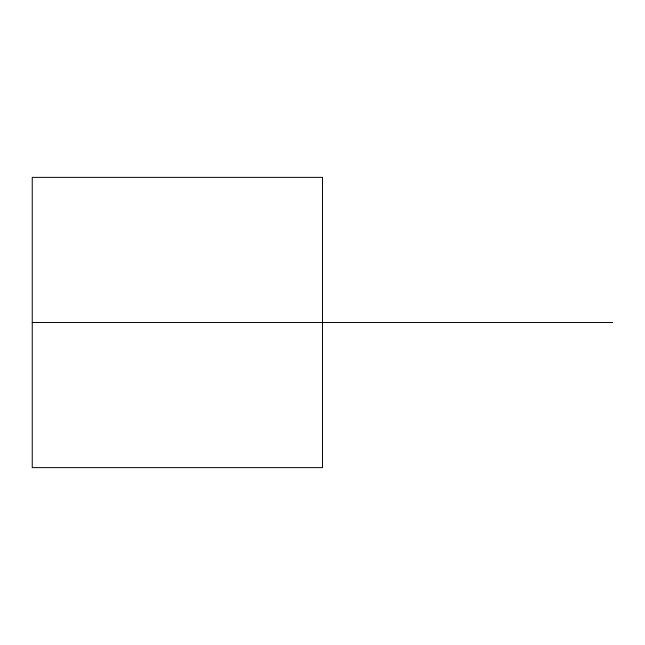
<?xml version="1.0" encoding="UTF-8"?>
<svg xmlns="http://www.w3.org/2000/svg" width="645" height="645" viewBox="0 0 645 645"><rect width="100%" height="100%" fill="white"/><g stroke="black" fill="none" stroke-linecap="round" stroke-linejoin="round"><path stroke-width="0.97" d="M32.25 322.5L612.75 322.5M322.5 177.375L32.25 177.375L32.25 467.625L322.5 467.625L322.5 177.375"/></g></svg>
